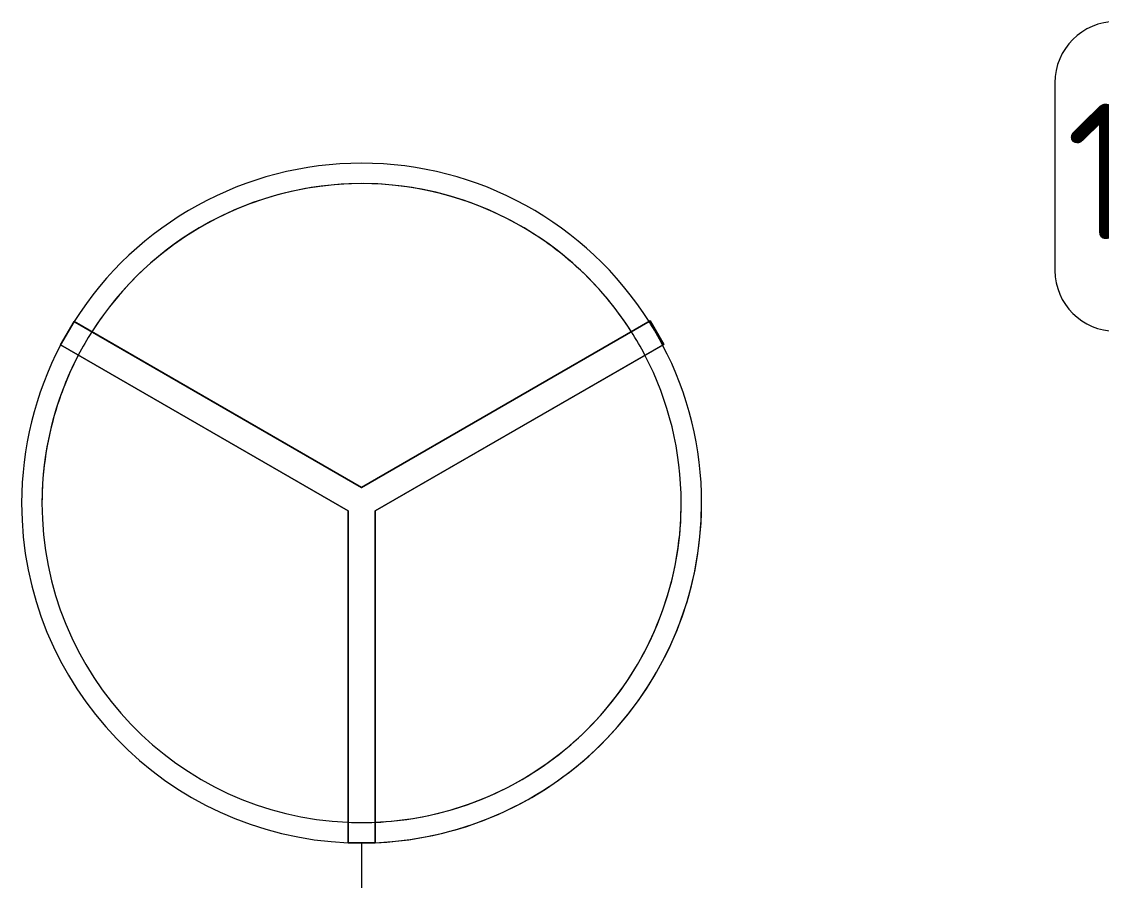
# Model space of a CAD drawing. Header units: millimetres. Extents: x -3724 to 231642, y -8553 to 29017.
# Drawn here: x 10174 to 11762, y 24325 to 25588 of the extents above; entities that cross this region are included whole.
import ezdxf

# ---------------------------------------------------------------- set-up
doc = ezdxf.new("R2010")
doc.units = ezdxf.units.MM
doc.layers.add('I-FURN-1', color=9, linetype='Continuous', lineweight=9, true_color=0x808080)
doc.layers.add('I-FURN-IDEN', color=7, linetype='Continuous', lineweight=9)
doc.styles.add('GOST Common', font='GOST_Common.ttf', dxfattribs={"height": 200})

# ---------------------------------------------------------------- blocks, each defined once
blk = doc.blocks.new('пуф желтый с подушками кастом - 1_55-30488300-План расстановки мебели и оборудования 1 этажа в осях 1-12')
at = {"layer": 'I-FURN-1'}
for p, q in [((-422.9, 267.2), (-442.9, 232.6)), ((-442.9, 232.6), (-422.9, 267.2)), ((-422.9, 267.2), (-442.9, 232.6)), ((-442.9, 232.6), (-422.9, 267.2)), ((0, 23.1), (-422.9, 267.2)), ((-422.9, 267.2), (-421.4, 266.4)), ((0, 23.1), (-422.9, 267.2)), ((-422.9, 267.2), (0, 23.1)), ((-421.4, 266.4), (0, 23.1)), ((424.4, 268.1), (0, 23.1)), ((424.4, 268.1), (0, 23.1)), ((0, 23.1), (424.4, 268.1)), ((0, 23.1), (421.4, 266.4)), ((421.4, 266.4), (424.4, 268.1)), ((444.4, 233.5), (424.4, 268.1)), ((424.4, 268.1), (444.4, 233.5)), ((444.4, 233.5), (424.4, 268.1)), ((424.4, 268.1), (444.4, 233.5)), ((-442.9, 232.6), (-20, -11.5)), ((-442.9, 232.6), (-20, -11.5)), ((-20, -11.5), (-442.9, 232.6)), ((-20, -11.5), (-440.5, 231.2)), ((20, -11.5), (444.4, 233.5)), ((20, -11.5), (444.4, 233.5)), ((444.4, 233.5), (20, -11.5)), ((442.3, 232.3), (20, -11.5)), ((444.4, 233.5), (442.3, 232.3)), ((-20, -11.5), (-20, -500)), ((-20, -498.4), (-20, -11.5)), ((-20, -11.5), (-20, -500)), ((-20, -500), (-20, -11.5)), ((20, -500), (20, -11.5)), ((20, -11.5), (20, -498.4)), ((20, -500), (20, -11.5)), ((20, -11.5), (20, -500)), ((-20, -500), (-20, -498.4)), ((-20, -500), (20, -500)), ((20, -500), (-20, -500)), ((-20, -500), (20, -500)), ((20, -500), (-20, -500)), ((20, -498.4), (20, -500))]:
    blk.add_line(p, q, dxfattribs=at)
for radius, start, end in [(500, 32.2977, 147.7023), (500, 32.2977, 147.7023), (470, 63, 147.5558), (470, 32.4442, 147.5558), (470, 32.4442, 63), (500, 147.7023, 152.286), (500, 147.7023, 152.286), (500, 27.7078, 32.2656), (500, 27.7078, 32.2656), (470, 147.5558, 152.4387), (470, 147.5558, 152.4387), (470, 27.5613, 32.4442), (470, 27.5613, 32.4442), (500, 152.286, 180), (500, 152.286, 180), (500, 360, 27.7078), (500, 0, 27.7078), (470, 152.4387, 180), (470, 152.4387, 162), (470, 360, 27.5613), (470, 0, 27.5613), (470, 162, 180), (500, 180, 267.7135), (500, 180, 267.7135), (470, 180, 267.5518), (470, 180, 267.5518), (470, 272.4482, 360), (470, 324, 360), (500, 272.3013, 360), (500, 333, 360), (500, 288, 333), (470, 288, 324), (470, 272.4482, 288), (470, 267.5518, 272.4482), (470, 267.5518, 272.4482), (500, 272.3013, 288), (500, 267.7135, 272.3013), (500, 267.7135, 272.3013)]:
    blk.add_arc((0, 0), radius, start, end, dxfattribs=at)
blk = doc.blocks.new('Марка_Мебель - В прямоуг_Balcon_Марка-25523697-План расстановки мебели и оборудования 1 этажа в осях 1-12')
at = {"layer": 'I-FURN-IDEN'}
for p, q in [((-2.455, 2.278), (2.455, 2.278)), ((-3.355, 1.378), (-3.355, -1.384)), ((3.355, 1.378), (3.355, -1.378)), ((-2.461, -2.278), (2.455, -2.278))]:
    blk.add_line(p, q, dxfattribs=at)
for centre, radius, start, end in [((-2.455, 1.378), 0.9, 90, 180), ((2.455, 1.378), 0.9, 0, 90), ((-2.461, -1.384), 0.893, 180, 270), ((2.455, -1.378), 0.9, 270, 0)]:
    blk.add_arc(centre, radius, start, end, dxfattribs=at)

msp = doc.modelspace()

# ---------------------------------------------------------------- linework, layer by layer
at = {"layer": 'I-FURN-IDEN'}
msp.add_line((10674, 24380), (10674, 24077.2), dxfattribs=at)

# ---------------------------------------------------------------- block references
at = {"layer": 'I-FURN-1'}
msp.add_blockref('пуф желтый с подушками кастом - 1_55-30488300-План расстановки мебели и оборудования 1 этажа в осях 1-12', (10674, 24880), dxfattribs=at)
at = {"layer": 'I-FURN-IDEN', "xscale": 99.99999999999993, "yscale": 99.99999999999993, "zscale": 99.99999999999993}
msp.add_blockref('Марка_Мебель - В прямоуг_Balcon_Марка-25523697-План расстановки мебели и оборудования 1 этажа в осях 1-12', (12029, 25360.6), dxfattribs=at)

# ---------------------------------------------------------------- texts
at = {"layer": 'I-FURN-IDEN', "insert": (11710, 25467.7), "char_height": 200, "width": 561.181, "attachment_point": 1, "style": 'GOST Common'}
msp.add_mtext('1,55', dxfattribs=at)

doc.saveas('drawing.dxf')
